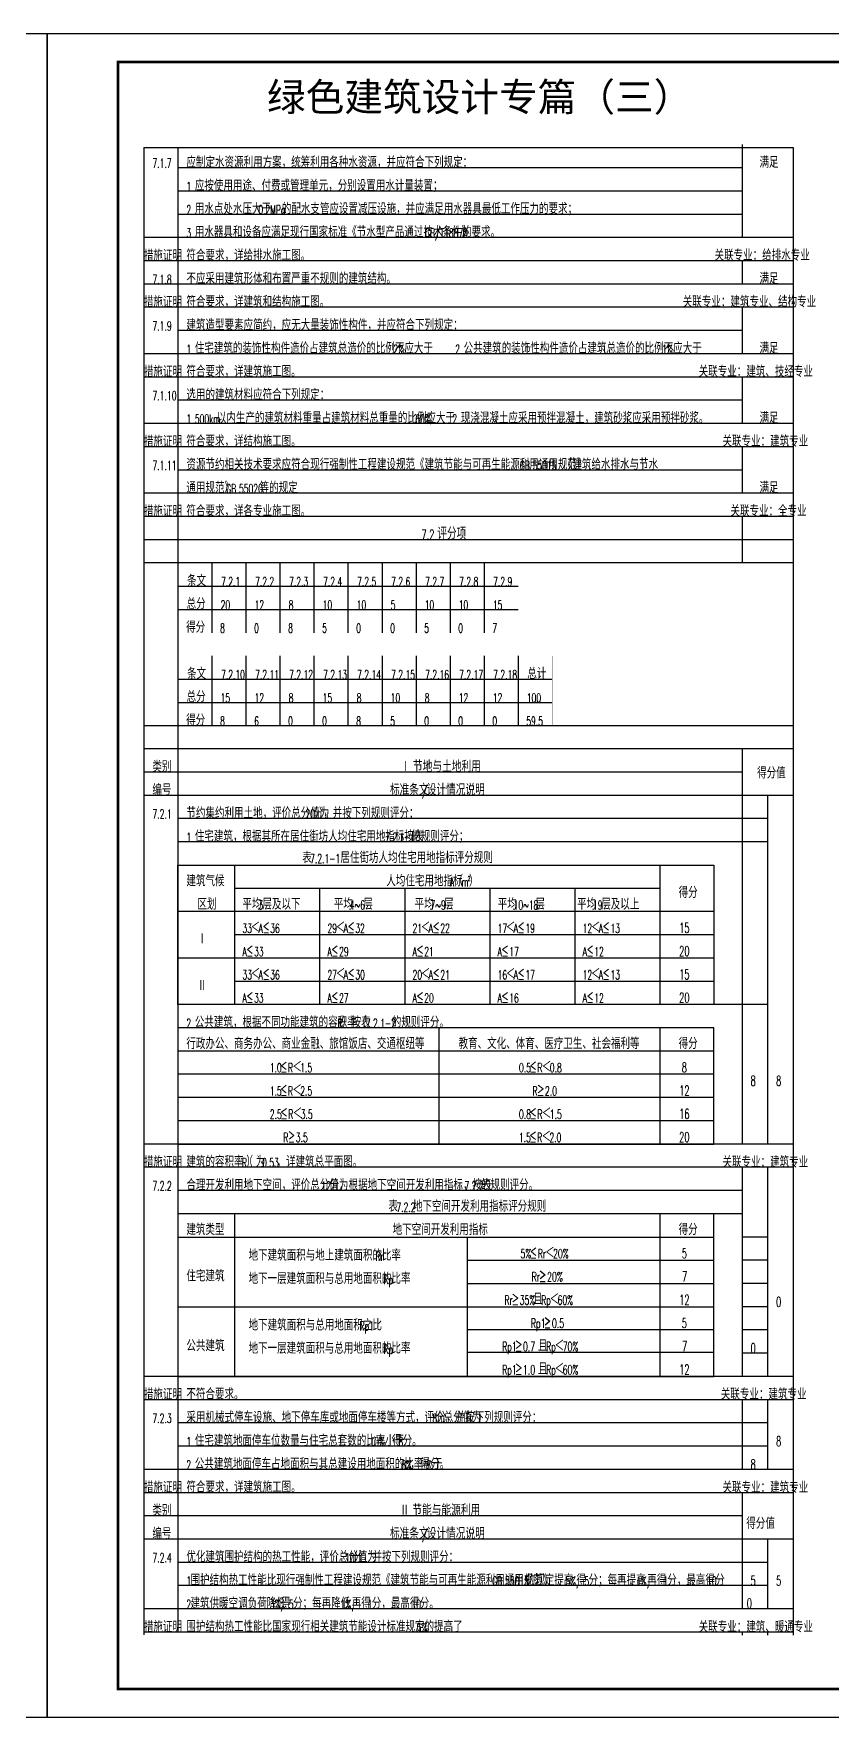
# Model space of a CAD drawing. Extents: x 239 to 336639, y 119 to 59519.
# Drawn here: x 167964 to 196100, y 119 to 59519 of the extents above; entities that cross this region are included whole.
import ezdxf
from ezdxf.enums import TextEntityAlignment as Align

# ---------------------------------------------------------------- set-up
doc = ezdxf.new("R2010")
doc.units = 0
doc.header["$LTSCALE"] = 1000
doc.header["$MEASUREMENT"] = 0
for name, color, linetype in [('A-ANNO-TEXT', 7, 'Continuous'), ('A-FLOR-OTHER', 7, 'Continuous'), ('orther', 7, 'Continuous'), ('TK', 4, 'Continuous'), ('石家庄审图', 6, 'Continuous'), ('辅助线', 8, 'Continuous')]:
    doc.layers.add(name, color=color, linetype=linetype)
doc.layers.add('noprint', color=7, linetype='Continuous', plot=False)
doc.styles.add('1', font='simhei.ttf')
doc.styles.add('HZTXT', font='TXT.SHX', dxfattribs={"width": 0.7, "height": 350, "bigfont": 'hztxt.shx'})
doc.styles.add('HZTXT1', font='romans.shx', dxfattribs={"width": 0.7, "bigfont": 'GBHZFS.SHX'})
doc.styles.add('黑体', font='simhei.ttf', dxfattribs={"height": 280})

# ---------------------------------------------------------------- blocks, each defined once
blk = doc.blocks.new('*U3')
at = {"color": 3}
blk.add_lwpolyline([(-84100, 0), (0, 0), (0, 59400), (-84100, 59400)], close=True, dxfattribs=at)
at = {"color": 3, "const_width": 100}
blk.add_lwpolyline([(-81600, 1000), (-1000, 1000), (-1000, 58400), (-81600, 58400)], close=True, dxfattribs=at)
at = {"layer": 'noprint', "color": 6, "style": '黑体', "width": 0.75, "flags": 8}
blk.add_attdef('SETUP', text='', height=350, dxfattribs=at).set_placement((-8382, 321), align=Align.RIGHT)
at = {"layer": 'TK', "color": 4, "style": 'HZTXT1'}
for tag, height, width, p in [('项目负责1', 400, 0.6, (-4500, 19196)), ('项目负责2', 400, 0.6, (-4500, 18296)), ('专责', 400, 0.6, (-4500, 17396)), ('审定', 400, 0.6, (-4500, 16496)), ('审核', 400, 0.6, (-4500, 15596)), ('校对', 400, 0.6, (-4500, 14696)), ('设计', 400, 0.6, (-4500, 13796)), ('绘图', 400, 0.6, (-4500, 12896)), ('建设单位', 450, 0.6, (-4500, 11050)), ('工号', 400, 0.5, (-5501, 3507)), ('版次', 400, 0.7, (-2138, 3498)), ('阶段', 400, 0.7, (-2138, 2498)), ('比例', 400, 0.7, (-5491, 1513)), ('日期', 400, 0.7, (-2138, 1498))]:
    blk.add_attdef(tag, text='', height=height, dxfattribs=dict(at, width=width)).set_placement(p, align=Align.MIDDLE)
at = {"layer": 'TK', "color": 1, "lineweight": -3, "style": 'HZTXT1', "width": 0.6}
blk.add_attdef('工程名称', text='', height=450, dxfattribs=at).set_placement((-4500, 9050), align=Align.MIDDLE)
at = {"layer": 'TK', "color": 4, "lineweight": -3, "style": 'HZTXT1', "width": 0.6}
blk.add_attdef('子项名称', text='', height=450, dxfattribs=at).set_placement((-4500, 7050), align=Align.MIDDLE)
at = {"layer": 'TK', "color": 1, "lineweight": -3, "style": 'HZTXT1', "width": 0.6}
blk.add_attdef('图名', text='', height=400, dxfattribs=at).set_placement((-4558, 4958), align=Align.MIDDLE_CENTER)
at = {"layer": 'TK', "color": 1, "style": 'HZTXT1', "width": 0.7}
blk.add_attdef('图号', text='', height=400, dxfattribs=at).set_placement((-5491, 2513), align=Align.MIDDLE)

msp = doc.modelspace()

# ---------------------------------------------------------------- linework, layer by layer
at = {"layer": 'A-FLOR-OTHER', "color": 3}
for p, q in [((173051, 40845, 17424926), (173051, 38385, -24540806)), ((174251, 40845, 17424926), (174251, 38385, -24540806)), ((175451, 40845, 59391435), (175451, 38385, 17425703)), ((176651, 40845, 101357944), (176651, 38385, 59392212)), ((177851, 40845, 143324453), (177851, 38385, 101358721)), ((179051, 40845, 185290962), (179051, 38385, 143325230)), ((180251, 40845, 227257471), (180251, 38385, 185291739)), ((181451, 40845, 269223980), (181451, 38385, 227258248)), ((182651, 40845, 311190489), (182651, 38385, 269224757)), ((183851, 40845, 353156998), (183851, 38385, 311191266)), ((173051, 37565, 17424926), (173051, 35105, -24540806)), ((174251, 37565, 17424926), (174251, 35105, -24540806)), ((175451, 37565, 59391435), (175451, 35105, 17425703)), ((176651, 37565, 101357944), (176651, 35105, 59392212)), ((177851, 37565, 143324453), (177851, 35105, 101358721)), ((179051, 37565, 185290962), (179051, 35105, 143325230)), ((180251, 37565, 227257471), (180251, 35105, 185291740)), ((181451, 37565, 269223980), (181451, 35105, 227258249)), ((182651, 37565, 311190489), (182651, 35105, 269224757)), ((183851, 37565, 353156998), (183851, 35105, 311191266)), ((185051, 37565, 395123507), (185051, 35105, 353157775))]:
    msp.add_line(p, q, dxfattribs=at)
at = {"layer": 'A-FLOR-OTHER', "color": 3, "const_width": 5, "elevation": -24541583}
for points in [[(185051, 40845), (185051, 38385), (173051, 38385), (173051, 40845)], [(186251, 37565), (186251, 35105), (173051, 35105), (173051, 37565)]]:
    msp.add_lwpolyline(points, close=True, dxfattribs=at)
at = {"layer": 'A-FLOR-OTHER', "color": 3, "elevation": -29318566}
for points in [[(173051, 40025), (185051, 40025)], [(173051, 39205), (185051, 39205)], [(173051, 36745), (186251, 36745)], [(173051, 35925), (186251, 35925)]]:
    msp.add_lwpolyline(points, dxfattribs=at)
at = {"layer": 'orther'}
for p, q in [((190051, 29365, -16349774), (175051, 29365, -16349774)), ((191951, 28545, -16349774), (173051, 28545, -16349774)), ((191951, 27725, -16349774), (175051, 27725, -16349774)), ((191951, 26905, -16349774), (173051, 26905, -16349774)), ((191951, 26085, -16349774), (175051, 26085, -16349774)), ((191951, 23625, -24541583), (173051, 23625, -24541583)), ((191951, 22805, -24541583), (173051, 22805, -24541583)), ((191951, 21985, -24541583), (173051, 21985, -24541583)), ((191951, 21165, -24541583), (173051, 21165, -24541583))]:
    msp.add_line(p, q, dxfattribs=at)
for points, elevation in [([(173051, 25265), (173051, 30185), (191951, 30185), (191951, 25265)], -16349774), ([(173051, 24445), (173051, 20345), (191951, 20345), (191951, 24445)], -24541583), ([(173051, 17885), (173051, 12145), (191951, 12145), (191951, 17885)], -16349774)]:
    msp.add_lwpolyline(points, close=True, dxfattribs=dict(at, elevation=elevation))
for points, elevation in [([(173051, 30185), (173051, 25265)], -16349774), ([(175051, 30185), (175051, 25265)], -16349774), ([(190051, 30185), (190051, 25265)], -16349774), ([(178051, 29365), (178051, 25265)], -16349774), ([(181051, 29365), (181051, 25265)], -16349774), ([(184051, 29365), (184051, 25265)], -16349774), ([(187051, 29365), (187051, 25265)], -16349774), ([(173051, 24445), (173051, 20345)], -24541583), ([(182251, 24445), (182251, 20345)], -24541583), ([(190051, 24445), (190051, 20345)], -24541583), ([(175051, 17885), (175051, 12145)], -16349774), ([(190051, 17885), (190051, 12145)], -16349774), ([(173051, 17065), (191951, 17065)], -16349774), ([(183251, 17065), (183251, 12145)], -16349774), ([(183251, 16245), (191951, 16245)], -16349774), ([(183251, 15425), (191951, 15425)], -16349774), ([(173051, 14605), (191951, 14605)], -16349774), ([(183251, 13804), (191951, 13804)], -16349774), ([(183251, 13004), (191951, 13004)], -16349774)]:
    msp.add_lwpolyline(points, dxfattribs=dict(at, elevation=elevation))
at = {"layer": '石家庄审图'}
msp.add_line((171851, 55502, -6829653), (194751, 55502, -6829653), dxfattribs=at)
at = {"layer": '辅助线'}
for p, q in [((192951, 54785, -16383618), (173051, 54785, -16383618)), ((192951, 53965, -16383618), (173051, 53965, -16383618)), ((192951, 53145, -16383618), (173051, 53145, -16383618)), ((194751, 52325, -6829653), (171851, 52325, -16383618)), ((194751, 51505, -16383618), (171851, 51505, -16383618)), ((194751, 50685, -6829653), (171851, 50685, -16383618)), ((194751, 49865, -16383618), (171851, 49865, -16383618)), ((192951, 49045, -15021461), (173051, 49045, -16383618)), ((194751, 48225, -6829653), (171851, 48225, -16383618)), ((194751, 47405, -16383618), (171851, 47405, -16383618)), ((192951, 46585, -15021461), (173051, 46585, -16383618)), ((194751, 45765, -6829653), (171851, 45765, -16383618)), ((194751, 44945, -16383618), (171851, 44945, -16383618)), ((192951, 44125, -15021461), (173051, 44125, -16383618)), ((194751, 43305, -6829653), (171851, 43305, -6829653)), ((194751, 42485, -16349774), (171851, 42485, -16349774)), ((194751, 42485, -14987618), (171851, 42485, -16349774)), ((194751, 41665, -16349774), (171851, 41665, -16349774)), ((194751, 40845, -16349774), (171851, 40845, -16349774)), ((194751, 35105, -16349774), (171851, 35105, -16349774)), ((194751, 34285, -16349774), (171851, 34285, -16349774)), ((192951, 33465, -16349774), (171851, 33465, -16349774)), ((194751, 32645, -16349774), (171851, 32645, -16349774)), ((193851, 31825, -16349774), (173051, 31825, -16349774)), ((193851, 31005, -16349774), (173051, 31005, -16349774)), ((193851, 25265, -16349774), (173051, 25265, -16349774)), ((194751, 20345, -16349774), (171851, 20345, -16349774)), ((194751, 19525, -16349774), (171851, 19525, -16349774)), ((192951, 18705, -24541583), (173051, 18705, -16349774)), ((192951, 17885, -24541583), (173051, 17885, -16349774)), ((193851, 17065, 24609270), (192951, 17065, 24609270)), ((193851, 16245, 16417462), (192951, 16245, 16417462)), ((193851, 15425, 8225653), (192951, 15425, 8225653)), ((193851, 14605, 33844), (192951, 14605, 33844)), ((193851, 13785, -8157965), (192951, 13785, -8157965)), ((193851, 12965, -16349774), (192951, 12965, -16349774)), ((194751, 12145, -16349774), (171851, 12145, -16349774)), ((194751, 11325, -16349774), (171851, 11325, -16349774)), ((193851, 10505, -24912067), (173051, 10505, -16349774)), ((193851, 9685, -16349774), (173051, 9685, -16349774)), ((194751, 8865, -16349774), (171851, 8865, -16349774)), ((194751, 8045, -16349774), (171851, 8045, -16349774)), ((192951, 7225, -16349774), (171851, 7225, -16349774)), ((194751, 6405, -16349774), (171851, 6405, -16349774)), ((193851, 5585, -16349774), (173051, 5585, -17867919)), ((193851, 4765, -16349774), (173051, 4765, -16349774)), ((194751, 3945, -21126757), (171851, 3945, -21126757)), ((194751, 3125, -16349774), (171851, 3125, -16349774)), ((192951, 3125, -19764600), (171851, 3125, -16349774))]:
    msp.add_line(p, q, dxfattribs=at)
at = {"layer": '辅助线', "color": 3}
for points, elevation in [([(171851, 55502), (171851, 37565)], -6829653), ([(194751, 55502), (194751, 37565)], -6829653), ([(171851, 42485), (171851, 3035)], -16349774), ([(194751, 42485), (194751, 3015)], -24541583)]:
    msp.add_lwpolyline(points, dxfattribs=dict(at, elevation=elevation))
at = {"layer": '辅助线'}
for points, elevation in [([(173051, 55502), (173051, 37565)], -6829653), ([(192951, 55605), (192951, 52325)], -6829653), ([(192951, 51505), (192951, 50685)], -6829653), ([(192951, 49865), (192951, 48225)], -6829653), ([(192951, 47405), (192951, 45765)], -6829653), ([(192951, 44945), (192951, 43305)], -6829653), ([(173051, 42485), (173051, 3125)], -24541583), ([(192951, 42485), (192951, 40845)], -6829653), ([(192951, 34285), (192951, 20345)], -24541583), ([(193851, 32645), (193851, 20345)], -16349774), ([(192951, 19525), (192951, 12145)], -24541583), ([(193851, 19525), (193851, 12145)], -16349774), ([(192951, 11325), (192951, 8865)], -24541583), ([(193851, 11325), (193851, 8865)], -16349774), ([(192951, 8045), (192951, 3945)], -24541583), ([(193851, 6405), (193851, 3945)], -16349774), ([(192951, 3125), (192951, 3015)], -24541583), ([(193851, 3125), (193851, 3015)], -16349774)]:
    msp.add_lwpolyline(points, dxfattribs=dict(at, elevation=elevation))

# ---------------------------------------------------------------- block references
at = {"layer": '石家庄审图'}
for p in [(168439, 119), (252539, 119)]:
    msp.add_blockref('*U3', p, dxfattribs=at)

# ---------------------------------------------------------------- texts
at = {"layer": 'A-ANNO-TEXT', "style": '1'}
msp.add_text('绿色建筑设计专篇（三）', height=1000, dxfattribs=at).set_placement((176194, 56786))
at = {"layer": 'A-ANNO-TEXT', "color": 3, "style": 'HZTXT'}
for s, height, width, p in [('7.1.7', 325, 0.6125, (172151, 54785, -8191809)), ('应制定水资源利用方案，统筹利用各种水资源，并应符合下列规定：', 400, 0.7, (173351, 54785, -8191809)), ('满足', 400, 0.7, (193566, 54785, -8191809)), ('1', 320, 0.6125, (173351, 53965, -8191809)), ('应按使用用途、付费或管理单元，分别设置用水计量装置；', 400, 0.7, (173648, 53965, -8191809)), ('不应采用建筑形体和布置严重不规则的建筑结构。', 400, 0.7, (173351, 50685, -8191809)), ('满足', 400, 0.7, (193566, 50685, -8191809)), ('7.1.8', 325, 0.6125, (172151, 50685, -8191809)), ('7.1.9', 325, 0.6125, (172151, 49045, -16383618)), ('建筑造型要素应简约，应无大量装饰性构件，并应符合下列规定：', 400, 0.7, (173351, 49045, -16383618)), ('1', 320, 0.6125, (173351, 48225, -16383618)), ('住宅建筑的装饰性构件造价占建筑总造价的比例不应大于', 400, 0.7, (173648, 48225, -16383618)), ('2%%%', 320, 0.6125, (180648, 48225, -16383618)), ('。', 400, 0.7, (180968, 48225, -16383618)), ('2', 320, 0.6125, (182831, 48225, -16383618)), ('公共建筑的装饰性构件造价占建筑总造价的比例不应大于', 400, 0.7, (183129, 48225, -16383618)), ('1%%%', 320, 0.6125, (190129, 48225, -16383618)), ('。', 400, 0.7, (190448, 48225, -16383618)), ('满足', 400, 0.7, (193566, 48225, -16383618)), ('选用的建筑材料应符合下列规定：', 400, 0.7, (173351, 46585, -16383618)), ('7.1.10', 325, 0.6125, (172151, 46585, -16383618)), ('1', 320, 0.6125, (173351, 45765, -16383618)), ('500km', 320, 0.6125, (173648, 45765, -16383618)), ('以内生产的建筑材料重量占建筑材料总重量的比例应大于', 400, 0.7, (174425, 45765, -16383618)), ('60%%%', 320, 0.6125, (181425, 45765, -16383618)), ('；', 400, 0.7, (181890, 45765, -16383618)), ('2', 320, 0.6125, (182733, 45765, -16383618)), ('现浇混凝土应采用预拌混凝土，建筑砂浆应采用预拌砂浆。', 400, 0.7, (183030, 45765, -16383618)), ('满足', 400, 0.7, (193566, 45765, -16383618)), ('满足', 400, 0.7, (193566, 43305, -34129392)), ('7.2', 352.1, 0.6125, (181638, 41665, -16349774)), ('评分项', 440.1, 0.7, (182205, 41665, -16349774)), ('条文', 400, 0.7, (173376, 40025, 60589447)), ('7.2.1', 320, 0.6125, (174576, 40025, 102555956)), ('7.2.2', 320, 0.6125, (175776, 40025, 144522465)), ('7.2.3', 320, 0.6125, (176976, 40025, 186488974)), ('7.2.4', 320, 0.6125, (178176, 40025, 228455483)), ('7.2.5', 320, 0.6125, (179376, 40025, 270421992)), ('7.2.6', 320, 0.6125, (180576, 40025, 312388501)), ('7.2.7', 320, 0.6125, (181776, 40025, 354355010)), ('7.2.8', 320, 0.6125, (182976, 40025, 396321519)), ('7.2.9', 320, 0.6125, (184176, 40025, 438288028)), ('总分', 400, 0.7, (173358, 39205, 22036564)), ('20', 320, 0.6125, (174558, 39205, 64003073)), ('12', 320, 0.6125, (175758, 39205, 105969582)), ('8', 320, 0.6125, (176958, 39205, 147936091)), ('10', 320, 0.6125, (178158, 39205, 189902601)), ('10', 320, 0.6125, (179358, 39205, 231869110)), ('5', 320, 0.6125, (180558, 39205, 273835619)), ('10', 320, 0.6125, (181758, 39205, 315802127)), ('10', 320, 0.6125, (182958, 39205, 357768636)), ('15', 320, 0.6125, (184158, 39205, 399735145)), ('得分', 400, 0.7, (173341, 38385, 60589447)), ('条文', 400, 0.7, (173376, 36745, 60589447)), ('7.2.10', 320, 0.6125, (174576, 36745, 60590223)), ('7.2.11', 320, 0.6125, (175776, 36745, 144522465)), ('7.2.12', 320, 0.6125, (176976, 36745, 186488974)), ('7.2.13', 320, 0.6125, (178176, 36745, 228455483)), ('7.2.14', 320, 0.6125, (179376, 36745, 270421992)), ('7.2.15', 320, 0.6125, (180576, 36745, 312388501)), ('7.2.16', 320, 0.6125, (181776, 36745, 554975961)), ('7.2.17', 320, 0.6125, (182976, 36745, 596943247)), ('7.2.18', 320, 0.6125, (184176, 36745, 638908979)), ('总计', 400, 0.7, (185376, 36745, 480254537)), ('总分', 400, 0.7, (173358, 35925, 22036564)), ('15', 320, 0.6125, (174558, 35925, 22037341)), ('12', 320, 0.6125, (175758, 35925, 105969582)), ('8', 320, 0.6125, (176958, 35925, 147936091)), ('15', 320, 0.6125, (178158, 35925, 189902600)), ('8', 320, 0.6125, (179358, 35925, 231869109)), ('10', 320, 0.6125, (180558, 35925, 273835618)), ('8', 320, 0.6125, (181758, 35925, 516423078)), ('12', 320, 0.6125, (182958, 35925, 558390364)), ('12', 320, 0.6125, (184158, 35925, 600356096)), ('100', 320, 0.6125, (185358, 35925, 441701655)), ('得分', 400, 0.7, (173341, 35105, 60589447)), ('类别', 400, 0.7, (172151, 33465, -16349774)), ('Ⅰ', 407, 0.7, (180903, 33465, -16349774)), ('节地与土地利用', 407.4, 0.7, (181343, 33465, -16349774)), ('得分值', 400, 0.7, (193483, 33241, -16349774)), ('编号', 400, 0.7, (172151, 32645, -16349774)), ('标准条文', 406, 0.7, (180531, 32645, -16349774)), ('/', 325, 0.6125, (181668, 32645, -16349774)), ('设计情况说明', 406, 0.7, (181830, 32645, -16349774)), ('7.2.1', 325, 0.6125, (172151, 31825, -16349774)), ('节约集约利用土地，评价总分值为', 400, 0.7, (173351, 31825, -16349774)), ('20', 320, 0.6125, (177551, 31825, -16349774)), ('分，并按下列规则评分：', 400, 0.7, (177841, 31825, -16349774)), ('1', 320, 0.6125, (173351, 31005, -16349774)), ('住宅建筑，根据其所在居住街坊人均住宅用地指标按表', 400, 0.7, (173648, 31005, -16349774)), ('7.2.1-1', 320, 0.6125, (180368, 31005, -16349774)), ('的规则评分；', 400, 0.7, (181283, 31005, -16349774)), ('表', 400, 0.7, (177437, 30255, -8157965)), ('7.2.1-1', 320, 0.6125, (177717, 30255, -8157965)), ('居住街坊人均住宅用地指标评分规则', 400, 0.7, (178784, 30255, -8157965)), ('建筑气候', 400, 0.7, (173351, 29435, -16349774)), ('人均住宅用地指标', 400, 0.7, (180402, 29435, -16349774)), ('A', 320, 0.6125, (182642, 29435, -16349774)), ('（', 400, 0.7, (182773, 29435, -16349774)), ('2', 160, 0.6125, (183271, 29635, -16349774)), ('）', 400, 0.7, (183321, 29435, -16349774)), ('m', 320, 0.6125, (183053, 29435, -16349774)), ('得分', 400, 0.7, (190714, 29025, -16349774)), ('区划', 400, 0.7, (173743, 28615, -16349774)), ('平均', 400, 0.7, (175328, 28615, -16349774)), ('3', 320, 0.6125, (175888, 28615, -16349774)), ('层及以下', 400, 0.7, (176033, 28615, -16349774)), ('平均', 400, 0.7, (178551, 28615, -16349774)), ('4~6', 320, 0.6125, (179111, 28615, -16349774)), ('层', 400, 0.7, (179590, 28615, -16349774)), ('平均', 400, 0.7, (181401, 28615, -16349774)), ('7~9', 320, 0.6125, (181961, 28615, -16349774)), ('层', 400, 0.7, (182440, 28615, -16349774)), ('平均', 400, 0.7, (184333, 28615, -16349774)), ('10~18', 320, 0.6125, (184893, 28615, -16349774)), ('层', 400, 0.7, (185663, 28615, -16349774)), ('平均', 400, 0.7, (187133, 28615, -16349774)), ('19', 320, 0.6125, (187693, 28615, -16349774)), ('层及以上', 400, 0.7, (187984, 28615, -16349774)), ('33', 320, 0.6125, (175328, 27795, -16349774)), ('＜', 400, 0.7, (175618, 27795, -16349774)), ('A', 320, 0.6125, (175898, 27795, -16349774)), ('≤', 400, 0.7, (176029, 27795, -16349774)), ('36', 320, 0.6125, (176309, 27795, -16349774)), ('29', 320, 0.6125, (178328, 27795, -16349774)), ('＜', 400, 0.7, (178618, 27795, -16349774)), ('A', 320, 0.6125, (178898, 27795, -16349774)), ('≤', 400, 0.7, (179029, 27795, -16349774)), ('32', 320, 0.6125, (179309, 27795, -16349774)), ('21', 320, 0.6125, (181328, 27795, -16349774)), ('＜', 400, 0.7, (181618, 27795, -16349774)), ('A', 320, 0.6125, (181898, 27795, -16349774)), ('≤', 400, 0.7, (182029, 27795, -16349774)), ('22', 320, 0.6125, (182309, 27795, -16349774)), ('17', 320, 0.6125, (184328, 27795, -16349774)), ('＜', 400, 0.7, (184618, 27795, -16349774)), ('A', 320, 0.6125, (184898, 27795, -16349774)), ('≤', 400, 0.7, (185029, 27795, -16349774)), ('19', 320, 0.6125, (185309, 27795, -16349774)), ('12', 320, 0.6125, (187328, 27795, -16349774)), ('＜', 400, 0.7, (187618, 27795, -16349774)), ('A', 320, 0.6125, (187898, 27795, -16349774)), ('≤', 400, 0.7, (188029, 27795, -16349774)), ('13', 320, 0.6125, (188309, 27795, -16349774)), ('15', 350, 0.6125, (190732, 27795, -16349774)), ('Ⅰ', 400, 0.7, (173743, 27385, -16349774)), ('≤', 400, 0.7, (175459, 26975, -16349774)), ('≤', 400, 0.7, (178459, 26975, -16349774)), ('≤', 400, 0.7, (181459, 26975, -16349774)), ('≤', 400, 0.7, (184459, 26975, -16349774)), ('≤', 400, 0.7, (187459, 26975, -16349774)), ('20', 350, 0.6125, (190732, 26975, -16349774)), ('A', 320, 0.6125, (175328, 26975, -16349774)), ('33', 320, 0.6125, (175739, 26975, -16349774)), ('A', 320, 0.6125, (178328, 26975, -16349774)), ('29', 320, 0.6125, (178739, 26975, -16349774)), ('A', 320, 0.6125, (181328, 26975, -16349774)), ('21', 320, 0.6125, (181739, 26975, -16349774)), ('A', 320, 0.6125, (184328, 26975, -16349774)), ('17', 320, 0.6125, (184739, 26975, -16349774)), ('A', 320, 0.6125, (187328, 26975, -16349774)), ('12', 320, 0.6125, (187739, 26975, -16349774)), ('33', 320, 0.6125, (175328, 26155, -16349774)), ('＜', 400, 0.7, (175618, 26155, -16349774)), ('A', 320, 0.6125, (175898, 26155, -16349774)), ('≤', 400, 0.7, (176029, 26155, -16349774)), ('36', 320, 0.6125, (176309, 26155, -16349774)), ('27', 320, 0.6125, (178328, 26155, -16349774)), ('＜', 400, 0.7, (178618, 26155, -16349774)), ('A', 320, 0.6125, (178898, 26155, -16349774)), ('≤', 400, 0.7, (179029, 26155, -16349774)), ('30', 320, 0.6125, (179309, 26155, -16349774)), ('20', 320, 0.6125, (181328, 26155, -16349774)), ('＜', 400, 0.7, (181618, 26155, -16349774)), ('A', 320, 0.6125, (181898, 26155, -16349774)), ('≤', 400, 0.7, (182029, 26155, -16349774)), ('21', 320, 0.6125, (182309, 26155, -16349774)), ('16', 320, 0.6125, (184328, 26155, -16349774)), ('＜', 400, 0.7, (184618, 26155, -16349774)), ('A', 320, 0.6125, (184898, 26155, -16349774)), ('≤', 400, 0.7, (185029, 26155, -16349774)), ('17', 320, 0.6125, (185309, 26155, -16349774)), ('12', 320, 0.6125, (187328, 26155, -16349774)), ('＜', 400, 0.7, (187618, 26155, -16349774)), ('A', 320, 0.6125, (187898, 26155, -16349774)), ('≤', 400, 0.7, (188029, 26155, -16349774)), ('13', 320, 0.6125, (188309, 26155, -16349774)), ('15', 350, 0.6125, (190732, 26155, -16349774)), ('Ⅱ', 400, 0.7, (173743, 25745, -16349774)), ('A', 320, 0.6125, (175328, 25335, -16349774)), ('≤', 400, 0.7, (175459, 25335, -16349774)), ('33', 320, 0.6125, (175739, 25335, -16349774)), ('A', 320, 0.6125, (178328, 25335, -16349774)), ('≤', 400, 0.7, (178459, 25335, -16349774)), ('27', 320, 0.6125, (178739, 25335, -16349774)), ('A', 320, 0.6125, (181328, 25335, -16349774)), ('≤', 400, 0.7, (181459, 25335, -16349774)), ('20', 320, 0.6125, (181739, 25335, -16349774)), ('A', 320, 0.6125, (184328, 25335, -16349774)), ('≤', 400, 0.7, (184459, 25335, -16349774)), ('16', 320, 0.6125, (184739, 25335, -16349774)), ('A', 320, 0.6125, (187328, 25335, -16349774)), ('≤', 400, 0.7, (187459, 25335, -16349774)), ('12', 320, 0.6125, (187739, 25335, -16349774)), ('20', 350, 0.6125, (190732, 25335, -16349774)), ('2', 320, 0.6125, (173351, 24445, -16349774)), ('公共建筑，根据不同功能建筑的容积率（', 400, 0.7, (173648, 24445, -16349774)), ('R', 320, 0.6125, (178688, 24445, -16349774)), ('）按表', 400, 0.7, (178841, 24445, -16349774)), ('7.2.1-2', 320, 0.6125, (179681, 24445, -16349774)), ('的规则评分。', 400, 0.7, (180595, 24445, -16349774)), ('行政办公、商务办公、商业金融、旅馆饭店、交通枢纽等', 400, 0.7, (173351, 23695, -24541583)), ('教育、文化、体育、医疗卫生、社会福利等', 400, 0.7, (182951, 23695, -24541583)), ('得分', 400, 0.7, (190714, 23695, -24541583)), ('1.0', 320, 0.6125, (176293, 22875, -24541583)), ('≤', 400, 0.7, (176656, 22875, -24541583)), ('R', 320, 0.6125, (176936, 22875, -24541583)), ('＜', 400, 0.7, (177088, 22875, -24541583)), ('1.5', 320, 0.6125, (177368, 22875, -24541583)), ('0.5', 323.5, 0.6125, (185081, 22875, -24541583)), ('≤', 404, 0.7, (185448, 22875, -24541583)), ('R', 324, 0.6125, (185731, 22875, -24541583)), ('＜', 404, 0.7, (185885, 22875, -24541583)), ('0.8', 323.5, 0.6125, (186168, 22875, -24541583)), ('8', 350, 0.6125, (190824, 22875, -24541583)), ('1.5', 320, 0.6125, (176293, 22055, -24541583)), ('≤', 400, 0.7, (176656, 22055, -24541583)), ('R', 320, 0.6125, (176936, 22055, -24541583)), ('＜', 400, 0.7, (177088, 22055, -24541583)), ('2.5', 320, 0.6125, (177368, 22055, -24541583)), ('R', 325, 0.6125, (185556, 22055, -24541583)), ('≥', 407, 0.7, (185711, 22055, -24541583)), ('2.0', 325.3, 0.6125, (185996, 22055, -24541583)), ('12', 350, 0.6125, (190732, 22055, -24541583)), ('2.5', 323.5, 0.6125, (176293, 21235, -24541583)), ('≤', 404, 0.7, (176660, 21235, -24541583)), ('R', 324, 0.6125, (176943, 21235, -24541583)), ('＜', 404, 0.7, (177097, 21235, -24541583)), ('3.5', 323.5, 0.6125, (177380, 21235, -24541583)), ('0.8', 323.5, 0.6125, (185081, 21235, -24541583)), ('≤', 404, 0.7, (185448, 21235, -24541583)), ('R', 324, 0.6125, (185731, 21235, -24541583)), ('＜', 404, 0.7, (185885, 21235, -24541583)), ('1.5', 323.5, 0.6125, (186168, 21235, -24541583)), ('16', 350, 0.6125, (190732, 21235, -24541583)), ('＜', 400, 0.7, (185877, 20415, -24541583)), ('R', 325, 0.6125, (176768, 20415, -24541583)), ('≥', 407, 0.7, (176923, 20415, -24541583)), ('3.5', 325.3, 0.6125, (177208, 20415, -24541583)), ('1.5', 320, 0.6125, (185081, 20415, -24541583)), ('≤', 400, 0.7, (185444, 20415, -24541583)), ('R', 320, 0.6125, (185724, 20415, -24541583)), ('2.0', 320, 0.6125, (186157, 20415, -24541583)), ('20', 350, 0.6125, (190732, 20415, -24541583)), ('7.2.2', 325, 0.6125, (172151, 18705, -16349774)), ('合理开发利用地下空间，评价总分值为', 400, 0.7, (173351, 18705, -16349774)), ('12', 320, 0.6125, (178111, 18705, -16349774)), ('分，根据地下空间开发利用指标，按表', 400, 0.7, (178401, 18705, -16349774)), ('7.2.2', 320, 0.6125, (183161, 18705, -16349774)), ('的规则评分。', 400, 0.7, (183742, 18705, -16349774)), ('表', 400, 0.7, (180479, 17955, -8157965)), ('7.2.2', 320, 0.6125, (180759, 17955, -8157965)), ('地下空间开发利用指标评分规则', 400, 0.7, (181340, 17955, -8157965)), ('建筑类型', 400, 0.7, (173351, 17135, -16349774)), ('地下空间开发利用指标', 400, 0.7, (180626, 17135, -16349774)), ('得分', 400, 0.7, (190714, 17135, -16349774)), ('地下建筑面积与地上建筑面积的比率', 400, 0.7, (175544, 16225, -16349774)), ('5%%%', 326.2, 0.6125, (185136, 16315, -16349774)), ('≤', 408, 0.7, (185462, 16315, -16349774)), ('Rr', 326.2, 0.6125, (185747, 16315, -16349774)), ('＜', 408, 0.7, (185999, 16315, -16349774)), ('20%%%', 326.2, 0.6125, (186284, 16315, -16349774)), ('5', 350, 0.6125, (190824, 16315, -16349774)), ('Rr', 320, 0.6125, (180024, 16225, -16349774)), ('住宅建筑', 400, 0.7, (173351, 15495, -16349774)), ('地下一层建筑面积与总用地面积的比率', 400, 0.7, (175544, 15405, -16349774)), ('Rp', 320, 0.6125, (180304, 15405, -16349774)), ('Rr', 330.6, 0.6125, (185527, 15495, -16349774)), ('≥', 413, 0.7, (185782, 15495, -16349774)), ('20%%%', 330.6, 0.6125, (186072, 15495, -16349774)), ('7', 350, 0.6125, (190838, 15495, -16349774)), ('Rr', 325.5, 0.6125, (184570, 14675, -16349774)), ('≥', 407, 0.7, (184821, 14675, -16349774)), ('35%%%', 325.5, 0.6125, (185106, 14675, -16349774)), ('且', 407, 0.7, (185578, 14675, -16349774)), ('Rp', 325.5, 0.6125, (185863, 14675, -16349774)), ('＜', 407, 0.7, (186159, 14675, -16349774)), ('60%%%', 325.5, 0.6125, (186443, 14675, -16349774)), ('12', 350, 0.6125, (190732, 14675, -16349774)), ('地下建筑面积与总用地面积之比', 400, 0.7, (175544, 13765, -16349774)), ('Rp1', 320, 0.6125, (179464, 13765, -16349774)), ('Rp1', 332.2, 0.6125, (185500, 13855, -16349774)), ('≥', 415, 0.7, (185952, 13855, -16349774)), ('0.5', 332.2, 0.6125, (186243, 13855, -16349774)), ('5', 350, 0.6125, (190824, 13855, -16349774)), ('公共建筑', 400, 0.7, (173351, 13035, -16349774)), ('地下一层建筑面积与总用地面积的比率', 400, 0.7, (175544, 12945, -16349774)), ('Rp', 320, 0.6125, (180304, 12945, -16349774)), ('Rp1', 327.9, 0.6125, (184490, 13035, -16349774)), ('≥', 410, 0.7, (184936, 13035, -16349774)), ('0.7', 327.9, 0.6125, (185223, 13035, -16349774)), ('且', 410, 0.7, (185751, 13035, -16349774)), ('Rp', 327.9, 0.6125, (186038, 13035, -16349774)), ('＜', 410, 0.7, (186336, 13035, -16349774)), ('70%%%', 327.9, 0.6125, (186623, 13035, -16349774)), ('7', 350, 0.6125, (190838, 13035, -16349774)), ('Rp1', 327.9, 0.6125, (184490, 12215, -16349774)), ('≥', 410, 0.7, (184936, 12215, -16349774)), ('1.0', 327.9, 0.6125, (185223, 12215, -16349774)), ('且', 410, 0.7, (185751, 12215, -16349774)), ('Rp', 327.9, 0.6125, (186038, 12215, -16349774)), ('＜', 410, 0.7, (186336, 12215, -16349774)), ('60%%%', 327.9, 0.6125, (186623, 12215, -16349774)), ('12', 350, 0.6125, (190732, 12215, -16349774)), ('7.2.3', 325, 0.6125, (172151, 10505, -8159165)), ('采用机械式停车设施、地下停车库或地面停车楼等方式，评价总分值为', 400, 0.7, (173351, 10505, -8159165)), ('8', 320, 0.6125, (182031, 10505, -8159165)), ('分，并按下列规则评分：', 400, 0.7, (182176, 10505, -8159165)), ('住宅建筑地面停车位数量与住宅总套数的比率小于', 400, 0.7, (173648, 9685, -8159165)), ('，得', 400, 0.7, (180273, 9685, -8159165)), ('分。', 400, 0.7, (180978, 9685, -8159165)), ('1', 320, 0.6125, (173351, 9685, -8159165)), ('10%%%', 320, 0.6125, (179808, 9685, -8159165)), ('8', 320, 0.6125, (180833, 9685, -8159165)), ('2', 320, 0.6125, (173351, 8865, -8159165)), ('公共建筑地面停车占地面积与其总建设用地面积的比率小于', 400, 0.7, (173648, 8865, -8159165)), ('8%%%', 320, 0.6125, (180928, 8865, -8159165)), ('，得', 400, 0.7, (181248, 8865, -8159165)), ('8', 320, 0.6125, (181808, 8865, -8159165)), ('分。', 400, 0.7, (181953, 8865, -8159165)), ('类别', 400, 0.7, (172151, 7225, -8159165)), ('Ⅱ', 407, 0.7, (180880, 7225, -8159165)), ('节能与能源利用', 407.2, 0.7, (181320, 7225, -8159165)), ('得分值', 400, 0.7, (193101, 6767, -8159165)), ('编号', 400, 0.7, (172151, 6405, -8159165)), ('标准条文', 406, 0.7, (180531, 6405, -8159165)), ('/', 325, 0.6125, (181668, 6405, -8159165)), ('设计情况说明', 406, 0.7, (181830, 6405, -8159165)), ('7.2.4', 325, 0.6125, (172151, 5585, -8159165))]:
    msp.add_text(s, height=height, dxfattribs=dict(at, width=width)).set_placement(p)
at = {"layer": 'A-ANNO-TEXT', "color": 6, "style": 'HZTXT'}
for s, height, width, p in [('2', 320, 0.6125, (173351, 53145, -8191809)), ('用水点处水压大于', 400, 0.7, (173648, 53145, -8191809)), ('0.2MPa', 320, 0.6125, (175888, 53145, -8191809)), ('的配水支管应设置减压设施，并应满足用水器具最低工作压力的要求；', 400, 0.7, (176716, 53145, -8191809)), ('3', 320, 0.6125, (173351, 52325, -8191809)), ('用水器具和设备应满足现行国家标准《节水型产品通过技术条件》', 400, 0.7, (173648, 52325, -8191809)), ('GB/T18870', 320, 0.6125, (181768, 52325, -8191809)), ('的要求。', 400, 0.7, (183075, 52325, -8191809)), ('资源节约相关技术要求应符合现行强制性工程建设规范《建筑节能与可再生能源利用通用规范》', 400, 0.7, (173351, 44125, -25937583)), ('、《建筑给水排水与节水', 400, 0.7, (186294, 44125, -25937583)), ('7.1.11', 325, 0.6125, (172151, 44125, -25937583)), ('GB', 320, 0.6125, (185111, 44125, -25937583)), ('55015', 320, 0.6125, (185568, 44125, -25937583)), ('通用规范》', 400, 0.7, (173351, 43305, -25937583)), ('GB', 320, 0.6125, (174751, 43305, -25937583)), ('55020', 320, 0.6125, (175208, 43305, -25937583)), ('等的规定', 400, 0.7, (175934, 43305, -25937583)), ('优化建筑围护结构的热工性能，评价总分值为', 400, 0.7, (173351, 5585, -8159165)), ('分，并按下列规则评分：', 400, 0.7, (179241, 5585, -8159165)), ('10', 320, 0.6125, (178951, 5585, -8159165)), ('1', 320, 0.6125, (173351, 4765, -8159165)), ('围护结构热工性能比现行强制性工程建设规范《建筑节能与可再生能源利用通用规范》', 400, 0.7, (173496, 4765, -8159165)), ('GB', 320, 0.6125, (184136, 4765, -8159165)), ('55015', 320, 0.6125, (184593, 4765, -8159165)), ('的规定提高', 400, 0.7, (185319, 4765, -8159165)), ('5%,', 320, 0.6125, (186719, 4765, -8159165)), ('得', 400, 0.7, (187111, 4765, -8159165)), ('5', 320, 0.6125, (187391, 4765, -8159165)), ('分；每再提高', 400, 0.7, (187536, 4765, -8159165)), ('1%,', 320, 0.6125, (189216, 4765, -8159165)), ('再得', 400, 0.7, (189608, 4765, -8159165)), ('1', 320, 0.6125, (190168, 4765, -8159165)), ('分，最高得', 400, 0.7, (190313, 4765, -8159165)), ('10', 320, 0.6125, (191713, 4765, -8159165)), ('分', 400, 0.7, (192004, 4765, -8159165)), ('2', 320, 0.6125, (173351, 3945, -8159165)), ('建筑供暖空调负荷降低', 400, 0.7, (173496, 3945, -8159165)), ('3%,', 320, 0.6125, (176296, 3945, -8159165)), ('得', 400, 0.7, (176688, 3945, -8159165)), ('5', 320, 0.6125, (176968, 3945, -8159165)), ('分；每再降低', 400, 0.7, (177113, 3945, -8159165)), ('1%,', 320, 0.6125, (178793, 3945, -8159165)), ('再得', 400, 0.7, (179185, 3945, -8159165)), ('1', 320, 0.6125, (179745, 3945, -8159165)), ('分，最高得', 400, 0.7, (179890, 3945, -8159165)), ('10', 320, 0.6125, (181290, 3945, -8159165)), ('分。', 400, 0.7, (181581, 3945, -8159165))]:
    msp.add_text(s, height=height, dxfattribs=dict(at, width=width)).set_placement(p)
at = {"layer": 'A-ANNO-TEXT', "color": 2, "style": 'HZTXT'}
for s, height, width, p in [('措施证明', 400, 0.7, (171851, 51496, 0)), ('符合要求，详给排水施工图。', 400, 0.7, (173351, 51505, -8191809)), ('措施证明', 400, 0.7, (171851, 49856, 0)), ('符合要求，详建筑和结构施工图。', 400, 0.7, (173351, 49865, -8191809)), ('措施证明', 400, 0.7, (171851, 47396, -8191809)), ('符合要求，详建筑施工图。', 400, 0.7, (173351, 47405, -16383618)), ('措施证明', 400, 0.7, (171851, 44936, -8191809)), ('符合要求，详结构施工图。', 400, 0.7, (173351, 44945, -16383618)), ('措施证明', 400, 0.7, (171851, 42476, -8086586)), ('符合要求，详各专业施工图。', 400, 0.7, (173351, 42485, -16278395)), ('措施证明', 400, 0.7, (171851, 19516, -8157965)), ('建筑的容积率（', 400, 0.7, (173351, 19525, -16349774)), ('R', 320, 0.6125, (175311, 19525, -16349774)), ('）为', 400, 0.7, (175463, 19525, -16349774)), ('0.53', 320, 0.6125, (176023, 19525, -16349774)), ('，详建筑总平面图。', 400, 0.7, (176531, 19525, -16349774)), ('措施证明', 400, 0.7, (171851, 11316, -8157965)), ('不符合要求。', 400, 0.7, (173351, 11325, -16349774)), ('措施证明', 400, 0.7, (171851, 8036, 32644)), ('符合要求，详建筑施工图。', 400, 0.7, (173351, 8045, -8159165)), ('围护结构热工性能比国家现行相关建筑节能设计标准规定的提高了', 400, 0.7, (173351, 3125, -8159165)), ('措施证明', 400, 0.7, (171851, 3116, 32644)), ('5%%%', 320, 0.6125, (181471, 3125, -8159165)), ('。', 400, 0.7, (181790, 3125, -8159165))]:
    msp.add_text(s, height=height, dxfattribs=dict(at, width=width)).set_placement(p)
at = {"layer": 'A-ANNO-TEXT', "color": 4, "style": 'HZTXT', "width": 0.7}
for s, p in [('关联专业：给排水专业', (191981, 51505, -6795809)), ('关联专业：建筑专业、结构专业', (190861, 49865, -6795809)), ('关联专业：建筑、技经专业', (191421, 47405, -14987618)), ('关联专业：建筑专业', (192261, 44945, -14987618)), ('关联专业：全专业', (192541, 42485, -14987618)), ('关联专业：建筑专业', (192261, 19515, -24541583)), ('关联专业：建筑专业', (192203, 11325, -24541583)), ('关联专业：建筑专业', (192261, 8035, -16350974)), ('关联专业：建筑、暖通专业', (191421, 3115, -16350974))]:
    msp.add_text(s, height=400, dxfattribs=at).set_placement(p)
at = {"layer": 'A-ANNO-TEXT', "color": 1, "style": 'HZTXT', "width": 0.6125}
for s, height, p in [('8', 320, (174541, 38385, 102555956)), ('0', 320, (175741, 38385, 144522465)), ('8', 320, (176941, 38385, 186488974)), ('5', 320, (178141, 38385, 228455483)), ('0', 320, (179341, 38385, 270421992)), ('0', 320, (180541, 38385, 312388501)), ('5', 320, (181741, 38385, 354355010)), ('0', 320, (182941, 38385, 396321519)), ('7', 320, (184141, 38385, 438288028)), ('8', 320, (174541, 35105, 60590223)), ('6', 320, (175741, 35105, 144522465)), ('0', 320, (176941, 35105, 186488974)), ('0', 320, (178141, 35105, 228455483)), ('8', 320, (179341, 35105, 270421992)), ('5', 320, (180541, 35105, 312388501)), ('0', 320, (181741, 35105, 554975961)), ('0', 320, (182941, 35105, 596943247)), ('0', 320, (184141, 35105, 638908979)), ('59.5', 320, (185341, 35105, 680875488)), ('8', 350, (193251, 22404, -24541583)), ('8', 350, (194151, 22404, -16349774)), ('8', 350, (194151, 9685, 17118075)), ('5', 350, (193251, 4765, 491226619)), ('5', 350, (194151, 4765, 499418428))]:
    msp.add_text(s, height=height, dxfattribs=at).set_placement(p)
at = {"layer": 'A-ANNO-TEXT', "style": 'HZTXT', "width": 0.6125}
for s, p in [('0', (194151, 14602, -481284762)), ('0', (193251, 12965, -16349774)), ('8', (193251, 8865, -8159165)), ('0', (193116, 3964, -24541583))]:
    msp.add_text(s, height=350, dxfattribs=at).set_placement(p)

doc.saveas('drawing.dxf')
